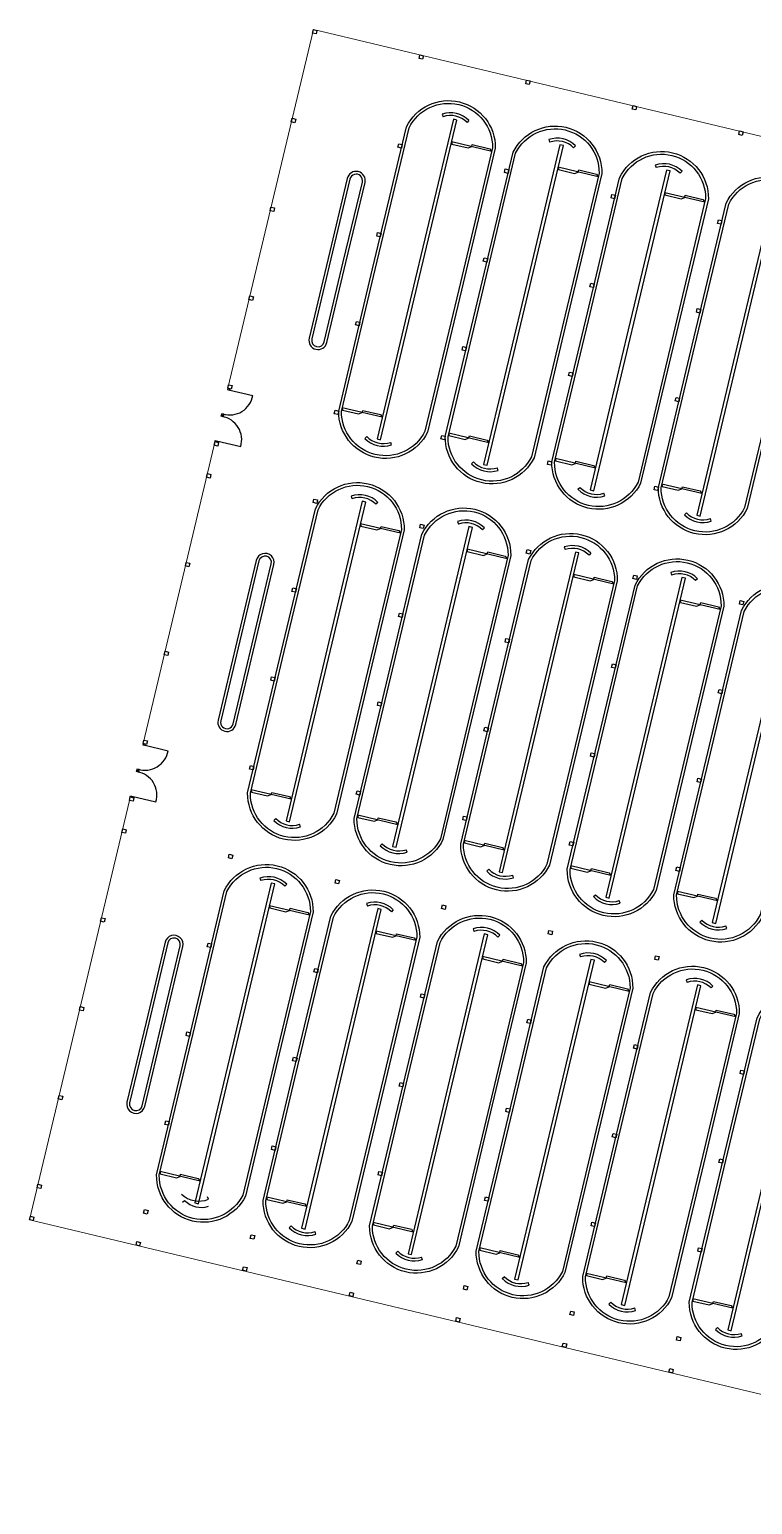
# Model space of a CAD drawing. Header units: metres. Extents: x 2572 to 5235, y 1556 to 2684.
# Drawn here: x 3363.5 to 3403.1, y 2545.1 to 2625.8 of the extents above; entities that cross this region are included whole.
import ezdxf

# ---------------------------------------------------------------- set-up
doc = ezdxf.new("R2010")
doc.units = ezdxf.units.M
doc.layers.add('VIGAS DE LOSA1', color=190, linetype='Continuous', lineweight=9)

msp = doc.modelspace()

# ---------------------------------------------------------------- linework, layer by layer
for points in [[(3379.212, 2625.8), (3379.166, 2625.605), (3378.971, 2625.652), (3379.017, 2625.846), (3379.212, 2625.8)], [(3385.048, 2624.407), (3385.002, 2624.213), (3384.807, 2624.259), (3384.854, 2624.454), (3385.048, 2624.407)], [(3390.887, 2623.028), (3390.841, 2622.833), (3390.647, 2622.88), (3390.693, 2623.074), (3390.887, 2623.028)], [(3396.724, 2621.636), (3396.677, 2621.441), (3396.483, 2621.487), (3396.529, 2621.682), (3396.724, 2621.636)], [(3378.052, 2620.936), (3378.005, 2620.742), (3377.811, 2620.788), (3377.857, 2620.983), (3378.052, 2620.936)], [(3384.598, 2612.178), (3382.509, 2603.424), (3382.704, 2603.377), (3386.881, 2620.886), (3386.687, 2620.932), (3384.598, 2612.178)], [(3386.072, 2621.208), (3386.121, 2621.067)], [(3387.54, 2620.866), (3387.434, 2620.76)], [(3402.56, 2620.243), (3402.513, 2620.049), (3402.319, 2620.095), (3402.365, 2620.29), (3402.56, 2620.243)], [(3383.888, 2619.544), (3383.842, 2619.349), (3383.647, 2619.396), (3383.693, 2619.59), (3383.888, 2619.544)], [(3388.786, 2619.174), (3386.597, 2619.696), (3386.603, 2619.57), (3387.49, 2619.358), (3387.691, 2619.435), (3387.719, 2619.552), (3388.686, 2619.321), (3388.786, 2619.174)], [(3390.434, 2610.786), (3388.346, 2602.031), (3388.54, 2601.985), (3392.717, 2619.494), (3392.523, 2619.54), (3390.434, 2610.786)], [(3391.909, 2619.816), (3391.958, 2619.674)], [(3393.377, 2619.473), (3393.27, 2619.368)], [(3397.745, 2618.424), (3397.794, 2618.282)], [(3389.727, 2618.164), (3389.681, 2617.97), (3389.486, 2618.016), (3389.533, 2618.211), (3389.727, 2618.164)], [(3394.622, 2617.781), (3392.433, 2618.303), (3392.439, 2618.178), (3393.327, 2617.966), (3393.528, 2618.042), (3393.556, 2618.16), (3394.523, 2617.929), (3394.622, 2617.781)], [(3396.27, 2609.393), (3394.182, 2600.639), (3394.376, 2600.593), (3398.553, 2618.101), (3398.359, 2618.148), (3396.27, 2609.393)], [(3399.213, 2618.081), (3399.106, 2617.976)], [(3395.563, 2616.772), (3395.517, 2616.578), (3395.322, 2616.624), (3395.369, 2616.819), (3395.563, 2616.772)], [(3400.458, 2616.389), (3398.27, 2616.911), (3398.275, 2616.785), (3399.163, 2616.574), (3399.364, 2616.65), (3399.392, 2616.768), (3400.359, 2616.537), (3400.458, 2616.389)], [(3376.891, 2616.073), (3376.845, 2615.878), (3376.65, 2615.925), (3376.697, 2616.119), (3376.891, 2616.073)], [(3402.107, 2608.001), (3400.018, 2599.247), (3400.213, 2599.2), (3404.39, 2616.709), (3404.195, 2616.755), (3402.107, 2608.001)], [(3401.4, 2615.38), (3401.353, 2615.185), (3401.159, 2615.232), (3401.205, 2615.426), (3401.4, 2615.38)], [(3382.728, 2614.68), (3382.681, 2614.486), (3382.487, 2614.532), (3382.533, 2614.727), (3382.728, 2614.68)], [(3388.567, 2613.301), (3388.52, 2613.106), (3388.326, 2613.153), (3388.372, 2613.347), (3388.567, 2613.301)], [(3394.403, 2611.909), (3394.357, 2611.714), (3394.162, 2611.76), (3394.209, 2611.955), (3394.403, 2611.909)], [(3375.731, 2611.209), (3375.685, 2611.015), (3375.49, 2611.061), (3375.537, 2611.256), (3375.731, 2611.209)], [(3400.239, 2610.516), (3400.193, 2610.322), (3399.998, 2610.368), (3400.045, 2610.563), (3400.239, 2610.516)], [(3381.567, 2609.817), (3381.521, 2609.622), (3381.326, 2609.669), (3381.373, 2609.863), (3381.567, 2609.817)], [(3387.407, 2608.437), (3387.36, 2608.243), (3387.166, 2608.289), (3387.212, 2608.484), (3387.407, 2608.437)], [(3374.571, 2606.346), (3374.524, 2606.151), (3374.33, 2606.198), (3374.376, 2606.392), (3374.571, 2606.346)], [(3393.243, 2607.045), (3393.196, 2606.851), (3393.002, 2606.897), (3393.048, 2607.091), (3393.243, 2607.045)], [(3374.451, 2606.169), (3374.33, 2606.198), (3374.316, 2606.137), (3374.436, 2606.108), (3374.451, 2606.169)], [(3374.376, 2606.123), (3375.706, 2605.806)], [(3399.079, 2605.653), (3399.033, 2605.458), (3398.838, 2605.505), (3398.884, 2605.699), (3399.079, 2605.653)], [(3374.086, 2604.641), (3373.965, 2604.67), (3373.982, 2604.739), (3374.103, 2604.71), (3374.086, 2604.641)], [(3374.119, 2604.779), (3373.998, 2604.808), (3373.982, 2604.739), (3374.103, 2604.71), (3374.119, 2604.779)], [(3380.407, 2604.953), (3380.361, 2604.759), (3380.166, 2604.805), (3380.213, 2605), (3380.407, 2604.953)], [(3382.793, 2604.611), (3380.604, 2605.133), (3380.61, 2605.007), (3381.497, 2604.795), (3381.698, 2604.872), (3381.726, 2604.989), (3382.693, 2604.758), (3382.793, 2604.611)], [(3373.828, 2603.233), (3373.782, 2603.039), (3373.587, 2603.085), (3373.634, 2603.28), (3373.828, 2603.233)], [(3373.755, 2603.251), (3373.634, 2603.28), (3373.648, 2603.34), (3373.769, 2603.311), (3373.755, 2603.251)], [(3373.709, 2603.326), (3375.038, 2603.008)], [(3381.837, 2603.455), (3381.945, 2603.559)], [(3383.302, 2603.098), (3383.254, 2603.24)], [(3386.246, 2603.574), (3386.2, 2603.379), (3386.005, 2603.426), (3386.052, 2603.62), (3386.246, 2603.574)], [(3388.629, 2603.218), (3386.44, 2603.74), (3386.446, 2603.615), (3387.334, 2603.403), (3387.535, 2603.479), (3387.563, 2603.597), (3388.53, 2603.366), (3388.629, 2603.218)], [(3394.465, 2601.826), (3392.276, 2602.348), (3392.282, 2602.222), (3393.17, 2602.011), (3393.371, 2602.087), (3393.399, 2602.204), (3394.366, 2601.974), (3394.465, 2601.826)], [(3373.411, 2601.482), (3373.364, 2601.288), (3373.17, 2601.334), (3373.216, 2601.529), (3373.411, 2601.482)], [(3387.673, 2602.063), (3387.781, 2602.167)], [(3389.138, 2601.706), (3389.09, 2601.848)], [(3392.083, 2602.182), (3392.036, 2601.987), (3391.842, 2602.033), (3391.888, 2602.228), (3392.083, 2602.182)], [(3393.509, 2600.67), (3393.617, 2600.775)], [(3397.919, 2600.789), (3397.872, 2600.595), (3397.678, 2600.641), (3397.724, 2600.836), (3397.919, 2600.789)], [(3400.301, 2600.433), (3398.113, 2600.956), (3398.119, 2600.83), (3399.006, 2600.618), (3399.207, 2600.695), (3399.235, 2600.812), (3400.202, 2600.581), (3400.301, 2600.433)], [(3379.609, 2591.265), (3377.52, 2582.511), (3377.715, 2582.464), (3381.892, 2599.973), (3381.697, 2600.019), (3379.609, 2591.265)], [(3379.247, 2600.09), (3379.2, 2599.895), (3379.006, 2599.942), (3379.052, 2600.136), (3379.247, 2600.09)], [(3381.083, 2600.295), (3381.132, 2600.153)], [(3382.551, 2599.952), (3382.444, 2599.847)], [(3394.974, 2600.313), (3394.926, 2600.456)], [(3399.346, 2599.278), (3399.453, 2599.382)], [(3400.81, 2598.921), (3400.763, 2599.063)], [(3383.796, 2598.26), (3381.608, 2598.783), (3381.614, 2598.657), (3382.501, 2598.445), (3382.702, 2598.522), (3382.73, 2598.639), (3383.697, 2598.408), (3383.796, 2598.26)], [(3385.445, 2589.873), (3383.356, 2581.118), (3383.551, 2581.072), (3387.728, 2598.581), (3387.533, 2598.627), (3385.445, 2589.873)], [(3385.086, 2598.71), (3385.04, 2598.516), (3384.845, 2598.562), (3384.892, 2598.757), (3385.086, 2598.71)], [(3386.919, 2598.903), (3386.968, 2598.761)], [(3388.387, 2598.56), (3388.281, 2598.455)], [(3392.756, 2597.511), (3392.805, 2597.369)], [(3372.25, 2596.619), (3372.204, 2596.424), (3372.009, 2596.471), (3372.056, 2596.665), (3372.25, 2596.619)], [(3389.633, 2596.868), (3387.444, 2597.39), (3387.45, 2597.265), (3388.337, 2597.053), (3388.538, 2597.129), (3388.566, 2597.247), (3389.533, 2597.016), (3389.633, 2596.868)], [(3391.281, 2588.48), (3389.193, 2579.726), (3389.387, 2579.68), (3393.564, 2597.188), (3393.37, 2597.235), (3391.281, 2588.48)], [(3390.922, 2597.318), (3390.876, 2597.124), (3390.681, 2597.17), (3390.728, 2597.364), (3390.922, 2597.318)], [(3394.224, 2597.168), (3394.117, 2597.062)], [(3395.469, 2595.476), (3393.28, 2595.998), (3393.286, 2595.872), (3394.174, 2595.661), (3394.375, 2595.737), (3394.403, 2595.854), (3395.37, 2595.624), (3395.469, 2595.476)], [(3397.117, 2587.088), (3395.029, 2578.334), (3395.223, 2578.287), (3399.4, 2595.796), (3399.206, 2595.842), (3397.117, 2587.088)], [(3396.759, 2595.926), (3396.712, 2595.731), (3396.518, 2595.778), (3396.564, 2595.972), (3396.759, 2595.926)], [(3398.592, 2596.118), (3398.641, 2595.976)], [(3378.086, 2595.226), (3378.04, 2595.032), (3377.846, 2595.078), (3377.892, 2595.273), (3378.086, 2595.226)], [(3400.06, 2595.775), (3399.953, 2595.67)], [(3401.305, 2594.083), (3399.116, 2594.606), (3399.122, 2594.48), (3400.01, 2594.268), (3400.211, 2594.344), (3400.239, 2594.462), (3401.206, 2594.231), (3401.305, 2594.083)], [(3402.954, 2585.696), (3400.865, 2576.941), (3401.06, 2576.895), (3405.237, 2594.404), (3405.042, 2594.45), (3402.954, 2585.696)], [(3402.595, 2594.533), (3402.548, 2594.339), (3402.354, 2594.385), (3402.4, 2594.58), (3402.595, 2594.533)], [(3383.926, 2593.847), (3383.879, 2593.652), (3383.685, 2593.699), (3383.731, 2593.893), (3383.926, 2593.847)], [(3371.09, 2591.755), (3371.044, 2591.561), (3370.849, 2591.607), (3370.895, 2591.802), (3371.09, 2591.755)], [(3389.762, 2592.455), (3389.716, 2592.26), (3389.521, 2592.306), (3389.567, 2592.501), (3389.762, 2592.455)], [(3395.598, 2591.062), (3395.552, 2590.868), (3395.357, 2590.914), (3395.404, 2591.109), (3395.598, 2591.062)], [(3376.926, 2590.363), (3376.88, 2590.168), (3376.685, 2590.215), (3376.732, 2590.409), (3376.926, 2590.363)], [(3401.434, 2589.67), (3401.388, 2589.475), (3401.193, 2589.522), (3401.24, 2589.716), (3401.434, 2589.67)], [(3382.765, 2588.983), (3382.719, 2588.789), (3382.524, 2588.835), (3382.571, 2589.03), (3382.765, 2588.983)], [(3369.93, 2586.892), (3369.883, 2586.697), (3369.689, 2586.744), (3369.735, 2586.938), (3369.93, 2586.892)], [(3388.602, 2587.591), (3388.555, 2587.397), (3388.361, 2587.443), (3388.407, 2587.637), (3388.602, 2587.591)], [(3369.81, 2586.715), (3369.689, 2586.744), (3369.674, 2586.683), (3369.795, 2586.654), (3369.81, 2586.715)], [(3369.735, 2586.669), (3371.064, 2586.352)], [(3394.438, 2586.199), (3394.391, 2586.004), (3394.197, 2586.051), (3394.243, 2586.245), (3394.438, 2586.199)], [(3369.478, 2585.325), (3369.357, 2585.354), (3369.341, 2585.285), (3369.462, 2585.256), (3369.478, 2585.325)], [(3375.766, 2585.499), (3375.719, 2585.305), (3375.525, 2585.351), (3375.571, 2585.546), (3375.766, 2585.499)], [(3369.445, 2585.187), (3369.324, 2585.216), (3369.341, 2585.285), (3369.462, 2585.256), (3369.445, 2585.187)], [(3400.274, 2584.806), (3400.228, 2584.612), (3400.033, 2584.658), (3400.08, 2584.853), (3400.274, 2584.806)], [(3369.187, 2583.779), (3369.141, 2583.585), (3368.946, 2583.631), (3368.993, 2583.826), (3369.187, 2583.779)], [(3369.113, 2583.797), (3368.993, 2583.826), (3369.007, 2583.886), (3369.128, 2583.857), (3369.113, 2583.797)], [(3369.067, 2583.872), (3370.397, 2583.554)], [(3377.803, 2583.697), (3375.615, 2584.22), (3375.621, 2584.094), (3376.508, 2583.882), (3376.709, 2583.958), (3376.737, 2584.076), (3377.704, 2583.845), (3377.803, 2583.697)], [(3381.605, 2584.12), (3381.559, 2583.925), (3381.364, 2583.972), (3381.411, 2584.166), (3381.605, 2584.12)], [(3368.769, 2582.028), (3368.723, 2581.834), (3368.528, 2581.88), (3368.575, 2582.075), (3368.769, 2582.028)], [(3376.848, 2582.542), (3376.955, 2582.646)], [(3378.312, 2582.185), (3378.265, 2582.327)], [(3383.64, 2582.305), (3381.451, 2582.827), (3381.457, 2582.702), (3382.344, 2582.49), (3382.545, 2582.566), (3382.573, 2582.684), (3383.54, 2582.453), (3383.64, 2582.305)], [(3387.441, 2582.728), (3387.395, 2582.533), (3387.2, 2582.579), (3387.247, 2582.774), (3387.441, 2582.728)], [(3389.476, 2580.913), (3387.287, 2581.435), (3387.293, 2581.309), (3388.181, 2581.097), (3388.381, 2581.174), (3388.41, 2581.291), (3389.377, 2581.061), (3389.476, 2580.913)], [(3393.278, 2581.335), (3393.231, 2581.141), (3393.037, 2581.187), (3393.083, 2581.382), (3393.278, 2581.335)], [(3374.606, 2580.636), (3374.559, 2580.441), (3374.365, 2580.488), (3374.411, 2580.682), (3374.606, 2580.636)], [(3382.684, 2581.149), (3382.792, 2581.254)], [(3384.149, 2580.793), (3384.101, 2580.935)], [(3388.52, 2579.757), (3388.628, 2579.861)], [(3395.312, 2579.52), (3393.123, 2580.043), (3393.129, 2579.917), (3394.017, 2579.705), (3394.218, 2579.781), (3394.246, 2579.899), (3395.213, 2579.668), (3395.312, 2579.52)], [(3399.114, 2579.943), (3399.067, 2579.748), (3398.873, 2579.795), (3398.919, 2579.989), (3399.114, 2579.943)], [(3374.619, 2570.352), (3372.531, 2561.598), (3372.726, 2561.551), (3376.903, 2579.06), (3376.708, 2579.106), (3374.619, 2570.352)], [(3376.094, 2579.382), (3376.143, 2579.24)], [(3377.562, 2579.039), (3377.455, 2578.934)], [(3380.445, 2579.256), (3380.398, 2579.062), (3380.204, 2579.108), (3380.25, 2579.303), (3380.445, 2579.256)], [(3389.985, 2579.4), (3389.937, 2579.542)], [(3394.356, 2578.365), (3394.464, 2578.469)], [(3395.821, 2578.008), (3395.773, 2578.15)], [(3401.148, 2578.128), (3398.96, 2578.65), (3398.966, 2578.524), (3399.853, 2578.313), (3400.054, 2578.389), (3400.082, 2578.507), (3401.049, 2578.276), (3401.148, 2578.128)], [(3378.807, 2577.347), (3376.619, 2577.869), (3376.625, 2577.744), (3377.512, 2577.532), (3377.713, 2577.608), (3377.741, 2577.726), (3378.708, 2577.495), (3378.807, 2577.347)], [(3380.456, 2568.96), (3378.367, 2560.205), (3378.562, 2560.159), (3382.739, 2577.668), (3382.544, 2577.714), (3380.456, 2568.96)], [(3381.93, 2577.99), (3381.979, 2577.848)], [(3383.398, 2577.647), (3383.291, 2577.542)], [(3386.281, 2577.864), (3386.235, 2577.669), (3386.04, 2577.716), (3386.087, 2577.91), (3386.281, 2577.864)], [(3367.609, 2577.165), (3367.563, 2576.97), (3367.368, 2577.017), (3367.415, 2577.211), (3367.609, 2577.165)], [(3384.643, 2575.955), (3382.455, 2576.477), (3382.461, 2576.351), (3383.348, 2576.14), (3383.549, 2576.216), (3383.577, 2576.334), (3384.544, 2576.103), (3384.643, 2575.955)], [(3387.766, 2576.597), (3387.815, 2576.456)], [(3392.117, 2576.472), (3392.071, 2576.277), (3391.876, 2576.324), (3391.923, 2576.518), (3392.117, 2576.472)], [(3400.193, 2576.972), (3400.3, 2577.077)], [(3401.657, 2576.615), (3401.61, 2576.758)], [(3373.445, 2575.772), (3373.399, 2575.578), (3373.204, 2575.624), (3373.251, 2575.819), (3373.445, 2575.772)], [(3386.292, 2567.567), (3384.203, 2558.813), (3384.398, 2558.767), (3388.575, 2576.275), (3388.38, 2576.322), (3386.292, 2567.567)], [(3389.234, 2576.255), (3389.128, 2576.149)], [(3390.48, 2574.563), (3388.291, 2575.085), (3388.297, 2574.959), (3389.184, 2574.747), (3389.385, 2574.824), (3389.413, 2574.941), (3390.38, 2574.711), (3390.48, 2574.563)], [(3392.128, 2566.175), (3390.04, 2557.421), (3390.234, 2557.374), (3394.411, 2574.883), (3394.217, 2574.929), (3392.128, 2566.175)], [(3393.603, 2575.205), (3393.652, 2575.063)], [(3395.071, 2574.862), (3394.964, 2574.757)], [(3397.953, 2575.079), (3397.907, 2574.885), (3397.713, 2574.931), (3397.759, 2575.126), (3397.953, 2575.079)], [(3379.285, 2574.393), (3379.238, 2574.198), (3379.044, 2574.245), (3379.09, 2574.439), (3379.285, 2574.393)], [(3396.316, 2573.17), (3394.127, 2573.692), (3394.133, 2573.567), (3395.021, 2573.355), (3395.221, 2573.431), (3395.25, 2573.549), (3396.217, 2573.318), (3396.316, 2573.17)], [(3397.964, 2564.783), (3395.876, 2556.028), (3396.07, 2555.982), (3400.247, 2573.49), (3400.053, 2573.537), (3397.964, 2564.783)], [(3399.439, 2573.813), (3399.488, 2573.671)], [(3400.907, 2573.47), (3400.8, 2573.365)], [(3385.121, 2573), (3385.074, 2572.806), (3384.88, 2572.852), (3384.926, 2573.047), (3385.121, 2573)], [(3366.449, 2572.301), (3366.403, 2572.107), (3366.208, 2572.153), (3366.254, 2572.348), (3366.449, 2572.301)], [(3390.957, 2571.608), (3390.911, 2571.414), (3390.716, 2571.46), (3390.763, 2571.655), (3390.957, 2571.608)], [(3402.152, 2571.778), (3399.963, 2572.3), (3399.969, 2572.174), (3400.857, 2571.963), (3401.058, 2572.039), (3401.086, 2572.157), (3402.053, 2571.926), (3402.152, 2571.778)], [(3403.801, 2563.39), (3401.712, 2554.636), (3401.907, 2554.589), (3406.084, 2572.098), (3405.889, 2572.145), (3403.801, 2563.39)], [(3372.285, 2570.909), (3372.239, 2570.714), (3372.044, 2570.761), (3372.091, 2570.955), (3372.285, 2570.909)], [(3396.793, 2570.216), (3396.747, 2570.021), (3396.552, 2570.068), (3396.599, 2570.262), (3396.793, 2570.216)], [(3378.124, 2569.529), (3378.078, 2569.335), (3377.883, 2569.381), (3377.93, 2569.576), (3378.124, 2569.529)], [(3402.63, 2568.823), (3402.583, 2568.629), (3402.389, 2568.675), (3402.435, 2568.87), (3402.63, 2568.823)], [(3383.961, 2568.137), (3383.914, 2567.942), (3383.72, 2567.989), (3383.766, 2568.183), (3383.961, 2568.137)], [(3365.289, 2567.438), (3365.242, 2567.243), (3365.048, 2567.29), (3365.094, 2567.484), (3365.289, 2567.438)], [(3389.797, 2566.745), (3389.75, 2566.55), (3389.556, 2566.597), (3389.602, 2566.791), (3389.797, 2566.745)], [(3371.125, 2566.045), (3371.078, 2565.851), (3370.884, 2565.897), (3370.93, 2566.092), (3371.125, 2566.045)], [(3395.633, 2565.352), (3395.587, 2565.158), (3395.392, 2565.204), (3395.438, 2565.399), (3395.633, 2565.352)], [(3376.964, 2564.666), (3376.918, 2564.471), (3376.723, 2564.518), (3376.769, 2564.712), (3376.964, 2564.666)], [(3401.469, 2563.96), (3401.423, 2563.765), (3401.228, 2563.812), (3401.275, 2564.006), (3401.469, 2563.96)], [(3372.814, 2562.784), (3370.625, 2563.306), (3370.631, 2563.181), (3371.519, 2562.969), (3371.72, 2563.045), (3371.748, 2563.163), (3372.715, 2562.932), (3372.814, 2562.784)], [(3382.8, 2563.273), (3382.754, 2563.079), (3382.559, 2563.125), (3382.606, 2563.32), (3382.8, 2563.273)], [(3364.128, 2562.574), (3364.082, 2562.38), (3363.887, 2562.426), (3363.934, 2562.621), (3364.128, 2562.574)], [(3373.278, 2561.793), (3373.222, 2561.933)], [(3378.65, 2561.392), (3376.462, 2561.914), (3376.468, 2561.788), (3377.355, 2561.577), (3377.556, 2561.653), (3377.584, 2561.771), (3378.551, 2561.54), (3378.65, 2561.392)], [(3388.636, 2561.881), (3388.59, 2561.687), (3388.395, 2561.733), (3388.442, 2561.928), (3388.636, 2561.881)], [(3369.964, 2561.182), (3369.918, 2560.987), (3369.723, 2561.034), (3369.77, 2561.228), (3369.964, 2561.182)], [(3371.858, 2561.629), (3371.966, 2561.733)], [(3363.71, 2560.823), (3363.664, 2560.629), (3363.47, 2560.675), (3363.516, 2560.87), (3363.71, 2560.823)], [(3377.695, 2560.236), (3377.802, 2560.341)], [(3384.486, 2560), (3382.298, 2560.522), (3382.304, 2560.396), (3383.191, 2560.184), (3383.392, 2560.261), (3383.42, 2560.378), (3384.387, 2560.148), (3384.486, 2560)], [(3394.473, 2560.489), (3394.426, 2560.294), (3394.232, 2560.341), (3394.278, 2560.535), (3394.473, 2560.489)], [(3369.547, 2559.431), (3369.5, 2559.236), (3369.306, 2559.283), (3369.352, 2559.477), (3369.547, 2559.431)], [(3375.804, 2559.802), (3375.757, 2559.608), (3375.563, 2559.654), (3375.609, 2559.849), (3375.804, 2559.802)], [(3379.159, 2559.879), (3379.112, 2560.022)], [(3383.531, 2558.844), (3383.639, 2558.948)], [(3390.323, 2558.607), (3388.134, 2559.129), (3388.14, 2559.004), (3389.027, 2558.792), (3389.228, 2558.868), (3389.256, 2558.986), (3390.224, 2558.755), (3390.323, 2558.607)], [(3400.309, 2559.096), (3400.262, 2558.902), (3400.068, 2558.948), (3400.114, 2559.143), (3400.309, 2559.096)], [(3375.386, 2558.051), (3375.34, 2557.857), (3375.145, 2557.903), (3375.191, 2558.098), (3375.386, 2558.051)], [(3381.64, 2558.41), (3381.594, 2558.215), (3381.399, 2558.262), (3381.445, 2558.456), (3381.64, 2558.41)], [(3384.996, 2558.487), (3384.948, 2558.629)], [(3387.476, 2557.018), (3387.43, 2556.823), (3387.235, 2556.87), (3387.282, 2557.064), (3387.476, 2557.018)], [(3389.367, 2557.452), (3389.475, 2557.556)], [(3390.832, 2557.095), (3390.784, 2557.237)], [(3396.159, 2557.215), (3393.97, 2557.737), (3393.976, 2557.611), (3394.864, 2557.4), (3395.065, 2557.476), (3395.093, 2557.594), (3396.06, 2557.363), (3396.159, 2557.215)], [(3381.222, 2556.659), (3381.176, 2556.465), (3380.981, 2556.511), (3381.028, 2556.706), (3381.222, 2556.659)], [(3401.995, 2555.823), (3399.807, 2556.345), (3399.812, 2556.219), (3400.7, 2556.007), (3400.901, 2556.084), (3400.929, 2556.201), (3401.896, 2555.971), (3401.995, 2555.823)], [(3393.312, 2555.625), (3393.266, 2555.431), (3393.071, 2555.477), (3393.118, 2555.672), (3393.312, 2555.625)], [(3395.203, 2556.059), (3395.311, 2556.164)], [(3396.668, 2555.702), (3396.62, 2555.845)], [(3387.058, 2555.267), (3387.012, 2555.072), (3386.817, 2555.119), (3386.864, 2555.313), (3387.058, 2555.267)], [(3401.04, 2554.667), (3401.147, 2554.771)], [(3392.895, 2553.874), (3392.848, 2553.68), (3392.654, 2553.726), (3392.7, 2553.921), (3392.895, 2553.874)], [(3399.149, 2554.233), (3399.102, 2554.038), (3398.908, 2554.085), (3398.954, 2554.279), (3399.149, 2554.233)], [(3402.504, 2554.31), (3402.456, 2554.452)], [(3398.731, 2552.482), (3398.684, 2552.288), (3398.49, 2552.334), (3398.536, 2552.528), (3398.731, 2552.482)]]:
    msp.add_lwpolyline(points)
for points in [[(3387.127, 2611.575), (3385.271, 2603.793, -0.8), (3380.407, 2604.953), (3382.264, 2612.735), (3384.12, 2620.517, -0.8), (3388.983, 2619.356), (3387.127, 2611.575)], [(3392.963, 2610.182), (3391.107, 2602.401, -0.8), (3386.243, 2603.561), (3388.1, 2611.343), (3389.956, 2619.124, -0.8), (3394.82, 2617.964), (3392.963, 2610.182)], [(3398.799, 2608.79), (3396.943, 2601.008, -0.8), (3392.079, 2602.169), (3393.936, 2609.95), (3395.792, 2617.732, -0.8), (3400.656, 2616.572), (3398.799, 2608.79)], [(3379.832, 2613.315), (3378.787, 2608.938, 1), (3379.76, 2608.706), (3380.804, 2613.083), (3381.849, 2617.46, 1), (3380.876, 2617.692), (3379.832, 2613.315)], [(3404.636, 2607.398), (3402.779, 2599.616, -0.8), (3397.916, 2600.776), (3399.772, 2608.558), (3401.629, 2616.34, -0.8), (3406.492, 2615.179), (3404.636, 2607.398)], [(3382.138, 2590.662), (3380.281, 2582.88, -0.8), (3375.418, 2584.04), (3377.274, 2591.822), (3379.131, 2599.604, -0.8), (3383.994, 2598.443), (3382.138, 2590.662)], [(3387.974, 2589.269), (3386.118, 2581.488, -0.8), (3381.254, 2582.648), (3383.11, 2590.43), (3384.967, 2598.211, -0.8), (3389.83, 2597.051), (3387.974, 2589.269)], [(3393.81, 2587.877), (3391.954, 2580.095, -0.8), (3387.09, 2581.256), (3388.947, 2589.037), (3390.803, 2596.819, -0.8), (3395.667, 2595.659), (3393.81, 2587.877)], [(3374.843, 2592.402), (3373.798, 2588.025, 1), (3374.771, 2587.793), (3375.815, 2592.17), (3376.859, 2596.547, 1), (3375.887, 2596.779), (3374.843, 2592.402)], [(3399.646, 2586.485), (3397.79, 2578.703, -0.8), (3392.926, 2579.863), (3394.783, 2587.645), (3396.639, 2595.427, -0.8), (3401.503, 2594.266), (3399.646, 2586.485)], [(3405.483, 2585.092), (3403.626, 2577.311, -0.8), (3398.763, 2578.471), (3400.619, 2586.253), (3402.476, 2594.034, -0.8), (3407.339, 2592.874), (3405.483, 2585.092)], [(3377.149, 2569.749), (3375.292, 2561.967, -0.8), (3370.429, 2563.127), (3372.285, 2570.909), (3374.141, 2578.691, -0.8), (3379.005, 2577.53), (3377.149, 2569.749)], [(3382.985, 2568.356), (3381.128, 2560.575, -0.8), (3376.265, 2561.735), (3378.121, 2569.517), (3379.978, 2577.298, -0.8), (3384.841, 2576.138), (3382.985, 2568.356)], [(3388.821, 2566.964), (3386.964, 2559.182, -0.8), (3382.101, 2560.343), (3383.957, 2568.124), (3385.814, 2575.906, -0.8), (3390.677, 2574.746), (3388.821, 2566.964)], [(3369.853, 2571.489), (3368.809, 2567.112, 1), (3369.782, 2566.88), (3370.826, 2571.257), (3371.87, 2575.634, 1), (3370.898, 2575.866), (3369.853, 2571.489)], [(3394.657, 2565.572), (3392.801, 2557.79, -0.8), (3387.937, 2558.95), (3389.794, 2566.732), (3391.65, 2574.513, -0.8), (3396.514, 2573.353), (3394.657, 2565.572)], [(3400.493, 2564.179), (3398.637, 2556.398, -0.8), (3393.773, 2557.558), (3395.63, 2565.339), (3397.486, 2573.121, -0.8), (3402.35, 2571.961), (3400.493, 2564.179)], [(3406.33, 2562.787), (3404.473, 2555.005, -0.8), (3399.61, 2556.166), (3401.466, 2563.947), (3403.323, 2571.729, -0.8), (3408.186, 2570.568), (3406.33, 2562.787)]]:
    msp.add_lwpolyline(points, format="xyb")
for points in [[(3386.981, 2611.61), (3385.129, 2603.844, -0.794435), (3380.557, 2604.935), (3382.409, 2612.7), (3384.262, 2620.465, -0.794435), (3388.834, 2619.375)], [(3392.817, 2610.217), (3390.965, 2602.452, -0.794435), (3386.393, 2603.543), (3388.246, 2611.308), (3390.098, 2619.073, -0.794435), (3394.67, 2617.982)], [(3398.654, 2608.825), (3396.801, 2601.06, -0.794435), (3392.229, 2602.15), (3394.082, 2609.916), (3395.934, 2617.681, -0.794435), (3400.506, 2616.59)], [(3379.978, 2613.28), (3378.933, 2608.903, 1), (3379.614, 2608.741), (3380.659, 2613.118), (3381.703, 2617.495, 1), (3381.022, 2617.658)], [(3404.49, 2607.433), (3402.637, 2599.667, -0.794435), (3398.066, 2600.758), (3399.918, 2608.523), (3401.771, 2616.288, -0.794435), (3406.342, 2615.198)], [(3381.992, 2590.696), (3380.139, 2582.931, -0.794435), (3375.568, 2584.022), (3377.42, 2591.787), (3379.273, 2599.552, -0.794435), (3383.844, 2598.462)], [(3387.828, 2589.304), (3385.976, 2581.539, -0.794435), (3381.404, 2582.63), (3383.256, 2590.395), (3385.109, 2598.16, -0.794435), (3389.681, 2597.069)], [(3393.664, 2587.912), (3391.812, 2580.147, -0.794435), (3387.24, 2581.237), (3389.093, 2589.002), (3390.945, 2596.768, -0.794435), (3395.517, 2595.677)], [(3374.988, 2592.367), (3373.944, 2587.99, 1), (3374.625, 2587.828), (3375.669, 2592.205), (3376.714, 2596.582, 1), (3376.033, 2596.744)], [(3399.5, 2586.519), (3397.648, 2578.754, -0.794435), (3393.076, 2579.845), (3394.929, 2587.61), (3396.781, 2595.375, -0.794435), (3401.353, 2594.285)], [(3405.337, 2585.127), (3403.484, 2577.362, -0.794435), (3398.912, 2578.453), (3400.765, 2586.218), (3402.618, 2593.983, -0.794435), (3407.189, 2592.892)], [(3377.003, 2569.783), (3375.15, 2562.018, -0.794435), (3370.578, 2563.109), (3372.431, 2570.874), (3374.283, 2578.639, -0.794435), (3378.855, 2577.549)], [(3382.839, 2568.391), (3380.986, 2560.626, -0.794435), (3376.415, 2561.717), (3378.267, 2569.482), (3380.12, 2577.247, -0.794435), (3384.691, 2576.156)], [(3388.675, 2566.999), (3386.822, 2559.234, -0.794435), (3382.251, 2560.324), (3384.103, 2568.089), (3385.956, 2575.855, -0.794435), (3390.528, 2574.764)], [(3369.999, 2571.454), (3368.955, 2567.077, 1), (3369.636, 2566.915), (3370.68, 2571.292), (3371.724, 2575.669, 1), (3371.043, 2575.831)], [(3394.511, 2565.606), (3392.659, 2557.841, -0.794435), (3388.087, 2558.932), (3389.94, 2566.697), (3391.792, 2574.462, -0.794435), (3396.364, 2573.372)], [(3400.347, 2564.214), (3398.495, 2556.449, -0.794435), (3393.923, 2557.54), (3395.776, 2565.305), (3397.628, 2573.07, -0.794435), (3402.2, 2571.979)], [(3406.184, 2562.822), (3404.331, 2555.057, -0.794435), (3399.759, 2556.147), (3401.612, 2563.912), (3403.465, 2571.677, -0.794435), (3408.036, 2570.587)]]:
    msp.add_lwpolyline(points, format="xyb", close=True)
for centre, radius, start, end in [((3386.535, 2619.873), 1.413, 44.62734, 109.09137), ((3386.535, 2619.873), 1.263, 44.62734, 109.09137), ((3392.371, 2618.48), 1.413, 44.62734, 109.09137), ((3392.371, 2618.48), 1.263, 44.62734, 109.09137), ((3398.207, 2617.088), 1.413, 44.62734, 109.09137), ((3398.207, 2617.088), 1.263, 44.62734, 109.09137), ((3374.429, 2606.036), 1.297, 253.41097, 349.75245), ((3373.795, 2603.379), 1.297, 343.41097, 79.75245), ((3382.852, 2604.438), 1.413, 224.07205, 288.53608), ((3382.852, 2604.438), 1.263, 224.07205, 288.53608), ((3388.689, 2603.046), 1.413, 224.07205, 288.53608), ((3388.689, 2603.046), 1.263, 224.07205, 288.53608), ((3394.525, 2601.653), 1.413, 224.07205, 288.53608), ((3394.525, 2601.653), 1.263, 224.07205, 288.53608), ((3381.545, 2598.96), 1.413, 44.62734, 109.09137), ((3381.545, 2598.96), 1.263, 44.62734, 109.09137), ((3400.361, 2600.261), 1.413, 224.07205, 288.53608), ((3400.361, 2600.261), 1.263, 224.07205, 288.53608), ((3387.382, 2597.567), 1.413, 44.62734, 109.09137), ((3387.382, 2597.567), 1.263, 44.62734, 109.09137), ((3393.218, 2596.175), 1.413, 44.62734, 109.09137), ((3393.218, 2596.175), 1.263, 44.62734, 109.09137), ((3399.054, 2594.783), 1.413, 44.62734, 109.09137), ((3399.054, 2594.783), 1.263, 44.62734, 109.09137), ((3369.788, 2586.582), 1.297, 253.41097, 349.75245), ((3369.154, 2583.925), 1.297, 343.41097, 79.75245), ((3377.863, 2583.525), 1.413, 224.07205, 288.53608), ((3377.863, 2583.525), 1.263, 224.07205, 288.53608), ((3383.699, 2582.132), 1.413, 224.07205, 288.53608), ((3383.699, 2582.132), 1.263, 224.07205, 288.53608), ((3389.536, 2580.74), 1.413, 224.07205, 288.53608), ((3389.536, 2580.74), 1.263, 224.07205, 288.53608), ((3376.556, 2578.047), 1.413, 44.62734, 109.09137), ((3376.556, 2578.047), 1.263, 44.62734, 109.09137), ((3382.392, 2576.654), 1.413, 44.62734, 109.09137), ((3395.372, 2579.348), 1.413, 224.07205, 288.53608), ((3395.372, 2579.348), 1.263, 224.07205, 288.53608), ((3382.392, 2576.654), 1.263, 44.62734, 109.09137), ((3388.229, 2575.262), 1.413, 44.62734, 109.09137), ((3388.229, 2575.262), 1.263, 44.62734, 109.09137), ((3401.208, 2577.955), 1.413, 224.07205, 288.53608), ((3401.208, 2577.955), 1.263, 224.07205, 288.53608), ((3394.065, 2573.87), 1.413, 44.62734, 109.09137), ((3394.065, 2573.87), 1.263, 44.62734, 109.09137), ((3399.901, 2572.477), 1.413, 44.62734, 109.09137), ((3399.901, 2572.477), 1.263, 44.62734, 109.09137), ((3372.758, 2563.108), 1.413, 227.11064, 291.57467), ((3372.874, 2562.612), 1.263, 224.07205, 288.53608), ((3378.71, 2561.219), 1.263, 224.07205, 288.53608), ((3378.71, 2561.219), 1.413, 224.07205, 288.53608), ((3384.546, 2559.827), 1.413, 224.07205, 288.53608), ((3384.546, 2559.827), 1.263, 224.07205, 288.53608), ((3390.382, 2558.435), 1.413, 224.07205, 288.53608), ((3390.382, 2558.435), 1.263, 224.07205, 288.53608), ((3396.219, 2557.042), 1.413, 224.07205, 288.53608), ((3396.219, 2557.042), 1.263, 224.07205, 288.53608), ((3402.055, 2555.65), 1.413, 224.07205, 288.53608), ((3402.055, 2555.65), 1.263, 224.07205, 288.53608)]:
    msp.add_arc(centre, radius, start, end)
at = {"layer": 'VIGAS DE LOSA1', "color": 2, "linetype": 'Continuous', "lineweight": 9}
for p, q in [((3379.017, 2625.846), (3444.383, 2610.252)), ((3363.47, 2560.675), (3368.946, 2583.631)), ((3428.835, 2545.081), (3363.47, 2560.675))]:
    msp.add_line(p, q, dxfattribs=at)
at = {"layer": 'VIGAS DE LOSA1', "color": 2, "linetype": 'Continuous', "lineweight": 9, "flags": 128}
for points in [[(3379.017, 2625.846), (3374.33, 2606.198)], [(3373.587, 2603.085), (3369.689, 2586.744)]]:
    msp.add_lwpolyline(points, dxfattribs=at)

doc.saveas('drawing.dxf')
